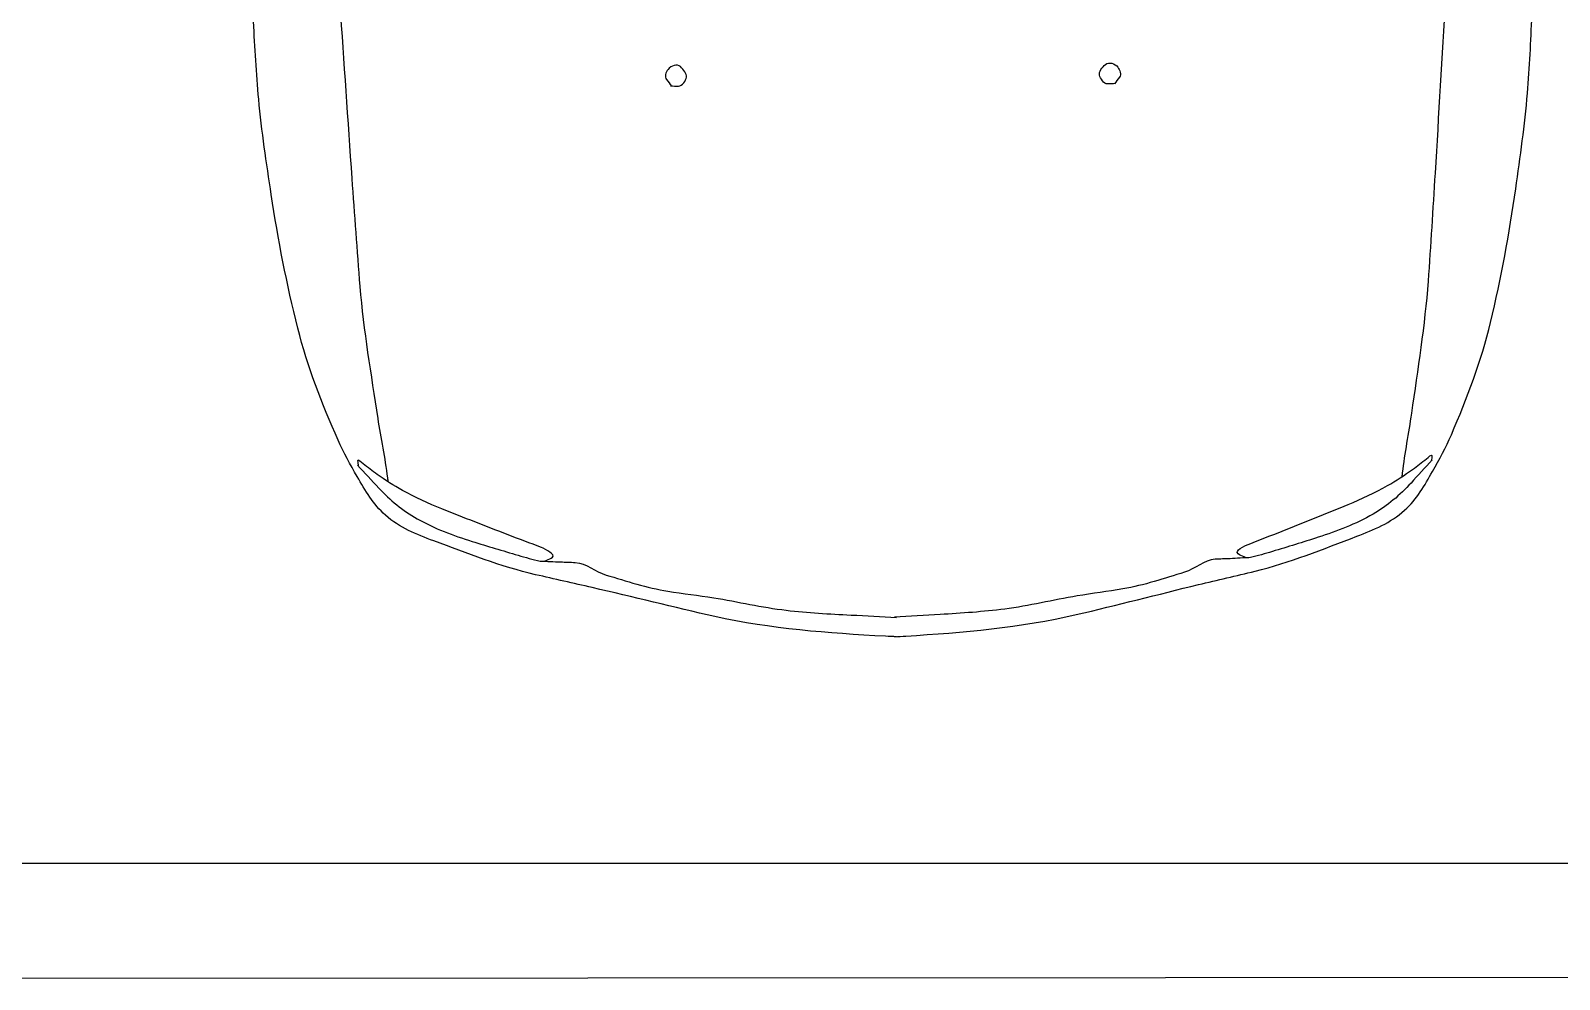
# Model space of a CAD drawing. Header units: metres. Extents: x 0 to 570, y -16 to 122.
# Drawn here: x 376.326 to 378.296, y 41.045 to 42.267 of the extents above; entities that cross this region are included whole.
import ezdxf

# ---------------------------------------------------------------- set-up
doc = ezdxf.new("R2010")
doc.units = ezdxf.units.M
doc.linetypes.add('ACAD_ISO04W100', pattern=[30, 24, -3, 0, -3])
for name, color, linetype in [('ARQ- AUTOMOBILES', 8, 'Continuous'), ('ARQ-MUROS MAMPOSTERIA', 7, 'Continuous'), ('estructura ejes', 7, 'ACAD_ISO04W100')]:
    doc.layers.add(name, color=color, linetype=linetype)

# ---------------------------------------------------------------- blocks, each defined once
blk = doc.blocks.new('A$C14541C0E')
at = {"layer": 'ARQ- AUTOMOBILES'}
for points, knots in [([(0, 0.9289), (0.0001, 0.9337), (0.0001, 0.9385), (0.0002, 0.9433), (0.0013, 1.0171), (0.0043, 1.0912), (0.0177, 1.1641), (0.0275, 1.2174), (0.039, 1.2701), (0.0492, 1.3232), (0.054, 1.3477), (0.0584, 1.3722), (0.0632, 1.3967), (0.072, 1.4421), (0.0875, 1.4855), (0.102, 1.5296), (0.1094, 1.552), (0.1172, 1.5739), (0.1328, 1.5929), (0.1464, 1.6094), (0.1636, 1.6201), (0.1812, 1.6311), (0.1963, 1.6406), (0.2112, 1.6498), (0.2273, 1.6575), (0.2736, 1.68), (0.3202, 1.7003), (0.3695, 1.7145), (0.426, 1.7308), (0.4827, 1.7441), (0.5403, 1.7549), (0.581, 1.7626), (0.6216, 1.7703), (0.6627, 1.7755), (0.6958, 1.7798), (0.729, 1.7831), (0.7623, 1.7858), (0.8307, 1.7913), (0.899, 1.7973), (0.9675, 1.7983), (1.021, 1.7991), (1.0745, 1.7993), (1.128, 1.7991), (1.1754, 1.7988), (1.2228, 1.7983), (1.2702, 1.7983), (1.2768, 1.7983), (1.2833, 1.7983), (1.2899, 1.7983)], [0, 0, 0, 0, 0.007683, 0.007683, 0.007683, 0.125649, 0.125649, 0.125649, 0.212062, 0.212062, 0.212062, 0.251911, 0.251911, 0.251911, 0.325662, 0.325662, 0.325662, 0.363112, 0.363112, 0.363112, 0.395949, 0.395949, 0.395949, 0.424294, 0.424294, 0.424294, 0.505873, 0.505873, 0.505873, 0.599338, 0.599338, 0.599338, 0.665442, 0.665442, 0.665442, 0.71881, 0.71881, 0.71881, 0.828307, 0.828307, 0.828307, 0.913794, 0.913794, 0.913794, 0.989522, 0.989522, 0.989522, 1, 1, 1, 1]), ([(1.0295, 1.6706), (1.0257, 1.6741), (1.022, 1.6776), (1.0182, 1.6811), (1.012, 1.6869), (1.0018, 1.6864), (0.9933, 1.6866), (0.9739, 1.6872), (0.9544, 1.6879), (0.9351, 1.6866), (0.8865, 1.6833), (0.8379, 1.6805), (0.7895, 1.6755), (0.7146, 1.6677), (0.6398, 1.6599), (0.565, 1.6519), (0.5187, 1.6469), (0.4725, 1.6421), (0.4263, 1.6366), (0.3695, 1.6297), (0.3134, 1.6181), (0.2572, 1.6074), (0.2318, 1.6025), (0.2066, 1.5963), (0.181, 1.5921), (0.1793, 1.5918), (0.1776, 1.5915), (0.1759, 1.5912)], [0, 0, 0, 0, 0.017744, 0.017744, 0.017744, 0.047302, 0.047302, 0.047302, 0.114618, 0.114618, 0.114618, 0.283398, 0.283398, 0.283398, 0.544479, 0.544479, 0.544479, 0.705728, 0.705728, 0.705728, 0.904157, 0.904157, 0.904157, 0.994065, 0.994065, 0.994065, 1, 1, 1, 1]), ([(0.1959, 1.6313), (0.1864, 1.6218), (0.1769, 1.6123), (0.1674, 1.6028), (0.1526, 1.5878), (0.1395, 1.5711), (0.1297, 1.552), (0.1179, 1.5289), (0.1098, 1.5048), (0.1031, 1.4801), (0.0976, 1.4601), (0.0926, 1.4402), (0.0874, 1.4202), (0.085, 1.4107), (0.0826, 1.4011), (0.081, 1.3916), (0.0801, 1.3862), (0.0836, 1.3796), (0.0865, 1.3759), (0.0898, 1.3717), (0.0964, 1.3846), (0.0985, 1.3906), (0.1035, 1.4051), (0.1082, 1.4196), (0.1132, 1.434), (0.1233, 1.4629), (0.1333, 1.4918), (0.1435, 1.5207), (0.1498, 1.5383), (0.1573, 1.5555), (0.1656, 1.5723), (0.1713, 1.5838), (0.1781, 1.5947), (0.1849, 1.6055), (0.1889, 1.6119), (0.1935, 1.6178), (0.1978, 1.624), (0.1993, 1.6262), (0.2042, 1.6317), (0.2015, 1.6313), (0.1993, 1.631), (0.1972, 1.6307), (0.195, 1.6304)], [0, 0, 0, 0, 0.070016, 0.070016, 0.070016, 0.179626, 0.179626, 0.179626, 0.312683, 0.312683, 0.312683, 0.420127, 0.420127, 0.420127, 0.470953, 0.470953, 0.470953, 0.499779, 0.499779, 0.499779, 0.532713, 0.532713, 0.532713, 0.612102, 0.612102, 0.612102, 0.771399, 0.771399, 0.771399, 0.868805, 0.868805, 0.868805, 0.935418, 0.935418, 0.935418, 0.974427, 0.974427, 0.974427, 0.988724, 0.988724, 0.988724, 1, 1, 1, 1]), ([(0.081, 1.3915), (0.0809, 1.3827), (0.0808, 1.374), (0.0808, 1.3652), (0.0807, 1.3589), (0.0809, 1.3525), (0.0808, 1.3462), (0.0804, 1.3319), (0.0695, 1.3198), (0.066, 1.306), (0.0592, 1.2794), (0.0515, 1.2529), (0.0481, 1.2256), (0.0456, 1.2059), (0.0441, 1.186), (0.0417, 1.1663), (0.0379, 1.1349), (0.0316, 1.1038), (0.0291, 1.0722), (0.0268, 1.0444), (0.0263, 1.0165), (0.0259, 0.9886), (0.0256, 0.969), (0.0253, 0.9494), (0.025, 0.9298)], [0, 0, 0, 0, 0.056134, 0.056134, 0.056134, 0.09687, 0.09687, 0.09687, 0.188484, 0.188484, 0.188484, 0.364702, 0.364702, 0.364702, 0.492155, 0.492155, 0.492155, 0.695378, 0.695378, 0.695378, 0.874288, 0.874288, 0.874288, 1, 1, 1, 1]), ([(0.699, 1.2459), (0.699, 1.2424), (0.699, 1.239), (0.699, 1.2356), (0.699, 1.2304), (0.7069, 1.2262), (0.711, 1.2256), (0.7152, 1.225), (0.7204, 1.2298), (0.7242, 1.2338), (0.7283, 1.2381), (0.7249, 1.2461), (0.7201, 1.2497), (0.7163, 1.2526), (0.7103, 1.254), (0.7069, 1.2512), (0.7042, 1.2489), (0.7015, 1.2467), (0.6987, 1.2444)], [0, 0, 0, 0, 0.125842, 0.125842, 0.125842, 0.316995, 0.316995, 0.316995, 0.507127, 0.507127, 0.507127, 0.70765, 0.70765, 0.70765, 0.869959, 0.869959, 0.869959, 1, 1, 1, 1]), ([(0, 0.9314), (0.0005, 0.9266), (0.001, 0.9218), (0.0014, 0.917), (0.0086, 0.8435), (0.0176, 0.7698), (0.0369, 0.6984), (0.051, 0.6461), (0.0667, 0.5944), (0.0813, 0.5423), (0.088, 0.5183), (0.0944, 0.4942), (0.1012, 0.4702), (0.1137, 0.4257), (0.1327, 0.3837), (0.1508, 0.3409), (0.1599, 0.3192), (0.1695, 0.298), (0.1866, 0.2804), (0.2016, 0.265), (0.2195, 0.2558), (0.2379, 0.2463), (0.2538, 0.238), (0.2694, 0.2301), (0.2861, 0.2237), (0.3341, 0.2051), (0.3822, 0.1886), (0.4325, 0.1785), (0.49, 0.1669), (0.5477, 0.1583), (0.6059, 0.1521), (0.6471, 0.1478), (0.6882, 0.1435), (0.7296, 0.1416), (0.763, 0.1401), (0.7964, 0.1394), (0.8298, 0.1395), (0.8983, 0.1396), (0.9668, 0.1392), (1.0353, 0.1438), (1.0888, 0.1473), (1.142, 0.1516), (1.1953, 0.1561), (1.2426, 0.1602), (1.2898, 0.1646), (1.337, 0.1685), (1.3435, 0.169), (1.3501, 0.1696), (1.3566, 0.1701)], [0, 0, 0, 0, 0.007683, 0.007683, 0.007683, 0.125649, 0.125649, 0.125649, 0.212062, 0.212062, 0.212062, 0.251911, 0.251911, 0.251911, 0.325662, 0.325662, 0.325662, 0.363112, 0.363112, 0.363112, 0.395949, 0.395949, 0.395949, 0.424294, 0.424294, 0.424294, 0.505873, 0.505873, 0.505873, 0.599338, 0.599338, 0.599338, 0.665442, 0.665442, 0.665442, 0.718811, 0.718811, 0.718811, 0.828308, 0.828308, 0.828308, 0.913794, 0.913794, 0.913794, 0.989522, 0.989522, 0.989522, 1, 1, 1, 1]), ([(0.1185, 0.4769), (0.1177, 0.4856), (0.1169, 0.4943), (0.1161, 0.503), (0.1156, 0.5093), (0.1153, 0.5157), (0.1146, 0.522), (0.1131, 0.5362), (0.1013, 0.5474), (0.0966, 0.5609), (0.0876, 0.5868), (0.0778, 0.6126), (0.0722, 0.6395), (0.0681, 0.659), (0.065, 0.6786), (0.061, 0.6981), (0.0546, 0.7291), (0.0459, 0.7596), (0.0407, 0.7909), (0.0362, 0.8184), (0.0334, 0.8462), (0.0307, 0.8739), (0.0288, 0.8934), (0.0269, 0.9129), (0.0251, 0.9324)], [0, 0, 0, 0, 0.056135, 0.056135, 0.056135, 0.096872, 0.096872, 0.096872, 0.188484, 0.188484, 0.188484, 0.364701, 0.364701, 0.364701, 0.492157, 0.492157, 0.492157, 0.695378, 0.695378, 0.695378, 0.874289, 0.874289, 0.874289, 1, 1, 1, 1]), ([(0.7226, 0.6725), (0.7223, 0.6759), (0.7221, 0.6793), (0.7218, 0.6827), (0.7214, 0.6879), (0.7288, 0.6922), (0.7329, 0.6936), (0.737, 0.6951), (0.7431, 0.6905), (0.7467, 0.6865), (0.7506, 0.6823), (0.7487, 0.674), (0.7439, 0.6704), (0.7401, 0.6675), (0.7346, 0.6653), (0.7309, 0.6678), (0.728, 0.6699), (0.7251, 0.6719), (0.7222, 0.6739)], [0, 0, 0, 0, 0.125835, 0.125835, 0.125835, 0.316984, 0.316984, 0.316984, 0.507119, 0.507119, 0.507119, 0.707645, 0.707645, 0.707645, 0.869961, 0.869961, 0.869961, 1, 1, 1, 1]), ([(0.2527, 0.2472), (0.2424, 0.2559), (0.2322, 0.2647), (0.2219, 0.2734), (0.2059, 0.287), (0.1915, 0.3026), (0.1802, 0.3209), (0.1665, 0.343), (0.1565, 0.3663), (0.1478, 0.3904), (0.1407, 0.4098), (0.134, 0.4292), (0.1273, 0.4488), (0.1241, 0.4581), (0.1211, 0.4675), (0.1185, 0.4768), (0.1171, 0.4821), (0.1198, 0.4881), (0.1228, 0.4929), (0.1262, 0.4983), (0.1333, 0.485), (0.1359, 0.4792), (0.142, 0.4652), (0.1479, 0.4511), (0.1541, 0.4372), (0.1665, 0.4092), (0.1788, 0.3812), (0.1914, 0.3532), (0.1991, 0.3362), (0.2079, 0.3197), (0.2176, 0.3036), (0.2242, 0.2925), (0.2319, 0.2823), (0.2396, 0.272), (0.2441, 0.2661), (0.2492, 0.2605), (0.2539, 0.2547), (0.2556, 0.2526), (0.2609, 0.2475), (0.2582, 0.2477), (0.256, 0.2478), (0.2538, 0.2479), (0.2517, 0.2481)], [0, 0, 0, 0, 0.070016, 0.070016, 0.070016, 0.179626, 0.179626, 0.179626, 0.312683, 0.312683, 0.312683, 0.420125, 0.420125, 0.420125, 0.470951, 0.470951, 0.470951, 0.499777, 0.499777, 0.499777, 0.532713, 0.532713, 0.532713, 0.612101, 0.612101, 0.612101, 0.771398, 0.771398, 0.771398, 0.868805, 0.868805, 0.868805, 0.935417, 0.935417, 0.935417, 0.974427, 0.974427, 0.974427, 0.988723, 0.988723, 0.988723, 1, 1, 1, 1]), ([(1.0866, 0.2761), (1.0832, 0.2724), (1.0797, 0.2686), (1.0763, 0.2648), (1.0706, 0.2585), (1.0604, 0.2582), (1.0519, 0.2572), (1.0326, 0.255), (1.0133, 0.2527), (0.9939, 0.2525), (0.9452, 0.2518), (0.8965, 0.2506), (0.8479, 0.2517), (0.7726, 0.2533), (0.6974, 0.255), (0.6221, 0.2569), (0.5757, 0.258), (0.5292, 0.2591), (0.4827, 0.2608), (0.4256, 0.263), (0.3687, 0.27), (0.3118, 0.2761), (0.286, 0.2789), (0.2604, 0.283), (0.2346, 0.2851), (0.2329, 0.2853), (0.2312, 0.2854), (0.2295, 0.2856)], [0, 0, 0, 0, 0.017744, 0.017744, 0.017744, 0.047301, 0.047301, 0.047301, 0.114617, 0.114617, 0.114617, 0.283398, 0.283398, 0.283398, 0.544479, 0.544479, 0.544479, 0.705727, 0.705727, 0.705727, 0.904156, 0.904156, 0.904156, 0.994065, 0.994065, 0.994065, 1, 1, 1, 1])]:
    blk.add_open_spline(points, degree=3, knots=knots, dxfattribs=at)

msp = doc.modelspace()

# ---------------------------------------------------------------- linework, layer by layer
at = {"layer": 'ARQ-MUROS MAMPOSTERIA'}
msp.add_lwpolyline([(374.0662, 41.0483), (374.0662, 41.1947), (380.7662, 41.1947), (380.7662, 41.0483), (374.0662, 41.0447)], dxfattribs=at)
at = {"layer": 'estructura ejes', "color": 252, "lineweight": 20, "ltscale": 0.05}
msp.add_line((396.6812, 41.1947), (330.4662, 41.1947), dxfattribs=at)

# ---------------------------------------------------------------- block references
at = {"layer": 'ARQ- AUTOMOBILES', "rotation": 87.9310986787437}
msp.add_blockref('A$C14541C0E', (378.3702, 41.4527), dxfattribs=at)

doc.saveas('drawing.dxf')
